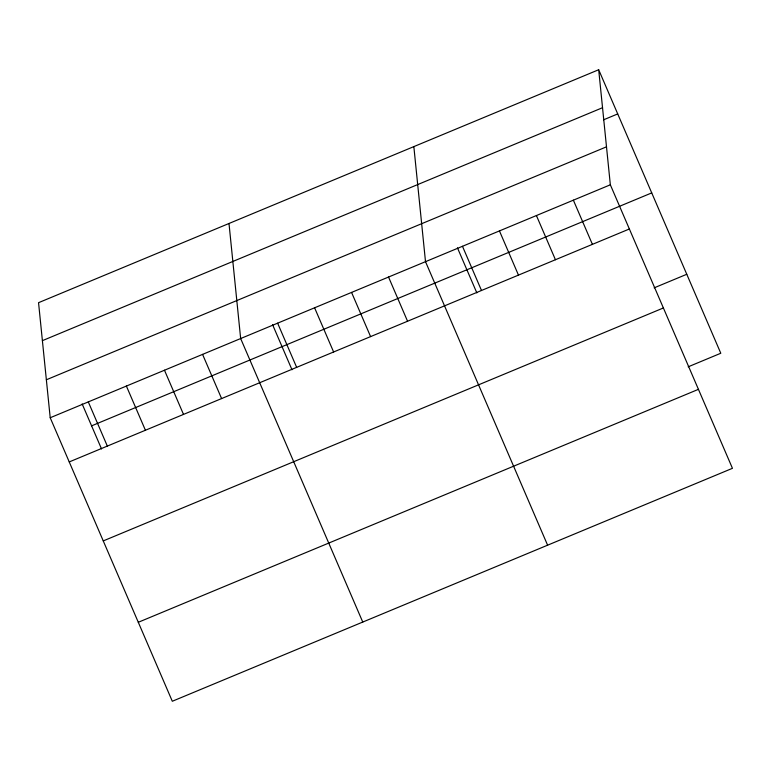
<?xml version="1.0" encoding="UTF-8"?>
<svg xmlns="http://www.w3.org/2000/svg" width="771" height="771" viewBox="0 0 771 771"><rect width="100%" height="100%" fill="white"/><g stroke="black" fill="none" stroke-linecap="round" stroke-linejoin="round"><path stroke-width="1.16" d="M598.691 69.737L38.55 302.685L50.211 417.747L172.309 701.263L732.45 468.315L610.343 184.799L598.691 69.737L720.789 353.253L688.175 366.823M42.395 340.657L602.537 107.709M603.587 119.804L617.716 113.925M46.366 379.775L606.498 146.827M50.211 417.747L610.343 184.799M91.595 425.852L651.736 192.904M69.236 461.935L629.377 228.987M654.155 287.843L686.778 274.274M103.256 540.914L663.388 307.966M138.298 622.284L698.439 389.336M573.373 200.171L592.407 244.359M536.414 215.543L555.438 259.731M499.444 230.915L518.469 275.112M462.475 246.296L481.499 290.484M457.444 247.838L476.835 292.874M547.603 545.184L425.505 261.668L413.844 146.606M388.536 277.04L407.56 321.228M351.566 292.421L370.591 336.609M314.597 307.793L333.621 351.981M277.627 323.165L296.652 367.353M272.597 324.716L291.987 369.743M362.755 622.062L240.658 338.546L228.997 223.484M202.571 354.381L221.595 398.568M164.474 370.225L183.508 414.413M126.386 386.059L145.42 430.257M88.299 401.903L107.333 446.091M82.15 403.917L101.541 448.944"/></g></svg>
